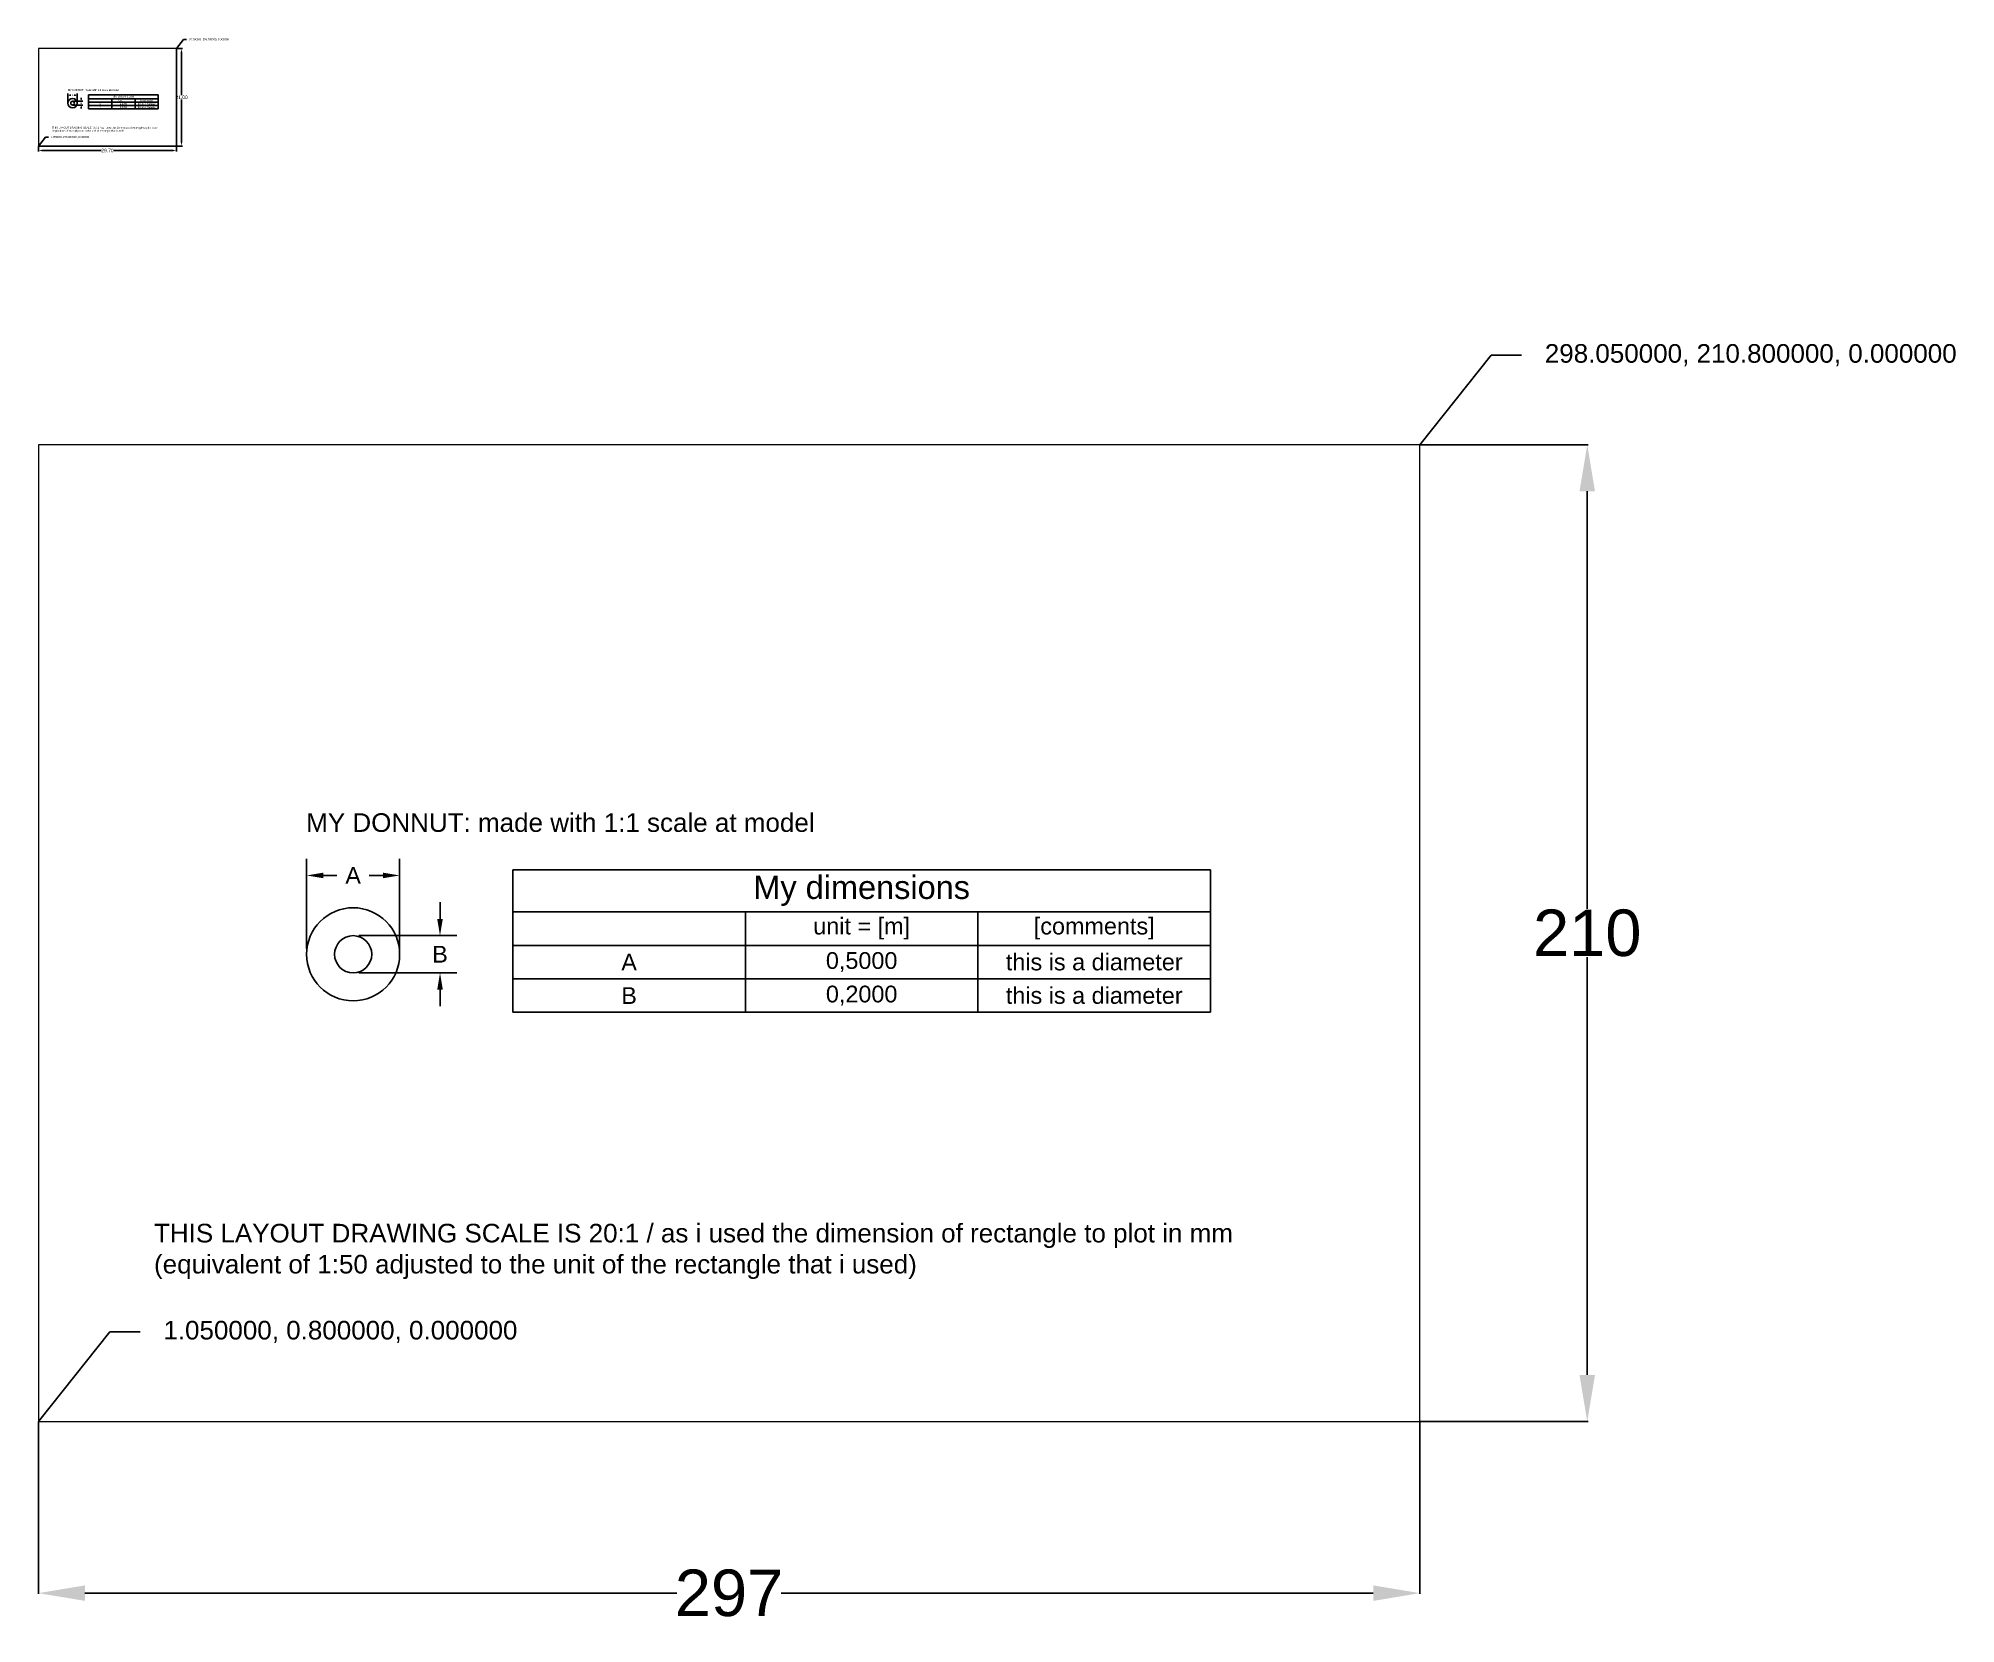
# Paper-space layout 'Layout1' of a CAD drawing. Header units: inches. Extents: x 1 to 413, y -43 to 298.
# The model-space entities are those that its viewports show. They can reach past a viewport. Long polylines and large blocks are cut down to what shows.
import ezdxf

# ---------------------------------------------------------------- set-up
doc = ezdxf.new("R2010")
doc.units = ezdxf.units.IN
doc.header["$MEASUREMENT"] = 0
doc.styles.get("Standard").update_dxf_attribs({"font": 'arial.ttf'})
doc.dimstyles.get("Standard").update_dxf_attribs({"dimtxt": 0.18, "dimasz": 0.18, "dimexe": 0.18, "dimexo": 0.0625, "dimgap": 0.09, "dimtad": 0, "dimtih": 1, "dimtoh": 1, "dimdec": 4, "dimzin": 0, "dimdsep": 46, "dimtxsty": 'Standard', "dimcen": 0.09, "dimadec": 0, "dimazin": 0, "dimtfac": 1, "dimtdec": 4, "dimtofl": 0, "dimtmove": 0, "dimatfit": 3, "dimfxl": 1, "dimtolj": 1, "dimtzin": 0, "dimarcsym": 0})

# ---------------------------------------------------------------- blocks, each defined once
blk = doc.blocks.new('*D3')
at = {"color": 0, "lineweight": -2, "transparency": 16777216}
for p, q in [((1.05, 0.74), (1.05, -36.29)), ((298.05, 0.74), (298.05, -36.29)), ((11.05, -36.11), (138.33, -36.11)), ((288.05, -36.11), (160.77, -36.11))]:
    blk.add_line(p, q, dxfattribs=at)
at = {"color": 0, "transparency": 16777216}
for points in [[(11.05, -34.44), (11.05, -37.77), (1.05, -36.11)], [(288.05, -34.44), (288.05, -37.77), (298.05, -36.11)]]:
    blk.add_solid(points, dxfattribs=at)
at = {"layer": 'Defpoints', "color": 0, "transparency": 16777216}
for p in [(1.05, 0.8), (298.05, 0.8), (298.05, -36.11)]:
    blk.add_point(p, dxfattribs=at)
at = {"color": 0, "transparency": 16777216, "insert": (149.55, -36.11), "char_height": 10, "attachment_point": 5}
blk.add_mtext('\\A1;297', dxfattribs=at)
blk = doc.blocks.new('*D10')
at = {"color": 0, "lineweight": -2, "transparency": 16777216}
for p, q in [((298.11, 210.8), (334.24, 210.8)), ((334.06, 200.8), (334.06, 111)), ((334.06, 10.8), (334.06, 100.6)), ((298.11, 0.8), (334.24, 0.8))]:
    blk.add_line(p, q, dxfattribs=at)
at = {"color": 0, "transparency": 16777216}
for points in [[(332.39, 200.8), (335.72, 200.8), (334.06, 210.8)], [(332.39, 10.8), (335.72, 10.8), (334.06, 0.8)]]:
    blk.add_solid(points, dxfattribs=at)
at = {"layer": 'Defpoints', "color": 0, "transparency": 16777216}
for p in [(298.05, 210.8), (334.06, 210.8), (298.05, 0.8)]:
    blk.add_point(p, dxfattribs=at)
at = {"color": 0, "transparency": 16777216, "insert": (334.06, 105.8), "char_height": 10, "attachment_point": 5}
blk.add_mtext('\\A1;210', dxfattribs=at)
blk = doc.blocks.new('*D12')
at = {"color": 0, "lineweight": -2, "transparency": 16777216}
for p, q in [((1.05, 274.94), (1.05, 273.87)), ((1.8, 274.05), (14.54, 274.05)), ((30, 274.05), (17.26, 274.05)), ((30.75, 274.94), (30.75, 273.87))]:
    blk.add_line(p, q, dxfattribs=at)
at = {"color": 0, "transparency": 16777216}
for points in [[(1.8, 274.18), (1.8, 273.93), (1.05, 274.05)], [(30, 274.18), (30, 273.93), (30.75, 274.05)]]:
    blk.add_solid(points, dxfattribs=at)
at = {"layer": 'Defpoints', "color": 0, "transparency": 16777216}
for p in [(1.05, 275), (30.75, 275), (30.75, 274.05)]:
    blk.add_point(p, dxfattribs=at)
at = {"color": 0, "transparency": 16777216, "insert": (15.9, 274.05), "char_height": 0.75, "attachment_point": 5}
blk.add_mtext('\\A1;29.70', dxfattribs=at)
blk = doc.blocks.new('*D11')
at = {"color": 0, "lineweight": -2, "transparency": 16777216}
for p, q in [((30.81, 296), (32.03, 296)), ((31.85, 295.25), (31.85, 285.97)), ((31.85, 275.75), (31.85, 285.03)), ((30.81, 275), (32.03, 275))]:
    blk.add_line(p, q, dxfattribs=at)
at = {"color": 0, "transparency": 16777216}
for points in [[(31.72, 295.25), (31.97, 295.25), (31.85, 296)], [(31.72, 275.75), (31.97, 275.75), (31.85, 275)]]:
    blk.add_solid(points, dxfattribs=at)
at = {"layer": 'Defpoints', "color": 0, "transparency": 16777216}
for p in [(30.75, 296), (31.85, 296), (30.75, 275)]:
    blk.add_point(p, dxfattribs=at)
at = {"color": 0, "transparency": 16777216, "insert": (31.85, 285.5), "char_height": 0.75, "attachment_point": 5}
blk.add_mtext('\\A1;21.00', dxfattribs=at)
blk = doc.blocks.new('*D0')
at = {"color": 0, "lineweight": -2, "transparency": 16777216}
for p, q in [((0.146, 0.824), (0.146, 1.789)), ((1.146, 0.824), (1.146, 1.789)), ((0.326, 1.609), (0.472, 1.609)), ((0.966, 1.609), (0.82, 1.609))]:
    blk.add_line(p, q, dxfattribs=at)
at = {"color": 0, "transparency": 16777216}
for points in [[(0.326, 1.639), (0.326, 1.579), (0.146, 1.609)], [(0.966, 1.639), (0.966, 1.579), (1.146, 1.609)]]:
    blk.add_solid(points, dxfattribs=at)
at = {"layer": 'Defpoints', "color": 0, "transparency": 16777216}
for p in [(1.146, 1.609), (0.146, 0.762), (1.146, 0.762)]:
    blk.add_point(p, dxfattribs=at)
at = {"color": 0, "transparency": 16777216, "insert": (0.646, 1.609), "char_height": 0.18, "attachment_point": 5}
blk.add_mtext('\\A1;A', dxfattribs=at)
blk = doc.blocks.new('*D1')
at = {"color": 0, "lineweight": -2, "transparency": 16777216}
for p, q in [((1.58, 1.142), (1.58, 1.322)), ((0.709, 0.962), (1.76, 0.962)), ((0.709, 0.562), (1.76, 0.562)), ((1.58, 0.382), (1.58, 0.202))]:
    blk.add_line(p, q, dxfattribs=at)
at = {"color": 0, "transparency": 16777216}
for points in [[(1.55, 1.142), (1.61, 1.142), (1.58, 0.962)], [(1.55, 0.382), (1.61, 0.382), (1.58, 0.562)]]:
    blk.add_solid(points, dxfattribs=at)
at = {"layer": 'Defpoints', "color": 0, "transparency": 16777216}
for p in [(0.646, 0.962), (1.58, 0.962), (0.646, 0.562)]:
    blk.add_point(p, dxfattribs=at)
at = {"color": 0, "transparency": 16777216, "insert": (1.58, 0.762), "char_height": 0.18, "attachment_point": 5}
blk.add_mtext('\\A1;B', dxfattribs=at)
blk = doc.blocks.new('*T2')
at = {"color": 0, "linetype": 'ByBlock', "lineweight": -2, "transparency": 16777216}
for p, q in [((0, 0), (7.5, 0)), ((0, 0), (0, -1.533)), ((7.5, 0), (7.5, -1.533)), ((0, -0.453), (7.5, -0.453)), ((2.5, -0.453), (2.5, -1.533)), ((5, -0.453), (5, -1.533)), ((0, -0.813), (7.5, -0.813)), ((0, -1.173), (7.5, -1.173)), ((0, -1.533), (7.5, -1.533))]:
    blk.add_line(p, q, dxfattribs=at)
at = {"color": 0, "transparency": 16777216, "attachment_point": 5}
for s, insert, char_height, width in [('My dimensions', (3.75, -0.227), 0.25, 7.38), ('unit = [m]', (3.75, -0.633), 0.18, 2.38), ('[comments]', (6.25, -0.633), 0.18, 2.38), ('A', (1.25, -0.993), 0.18, 2.38), ('0,5000', (3.75, -0.993), 0.18, 2.38), ('this is a diameter', (6.25, -0.993), 0.18, 2.38), ('B', (1.25, -1.353), 0.18, 2.38), ('0,2000', (3.75, -1.353), 0.18, 2.38), ('this is a diameter', (6.25, -1.353), 0.18, 2.38)]:
    blk.add_mtext(s, dxfattribs=dict(at, insert=insert, char_height=char_height, width=width))

msp = doc.modelspace()

# ---------------------------------------------------------------- linework, layer by layer
for radius in [0.5, 0.2]:
    msp.add_circle((0.64622, 0.76161), radius)

# ---------------------------------------------------------------- block references
msp.add_blockref('*T2', (2.36259, 1.67039))

# ---------------------------------------------------------------- texts
at = {"insert": (0.14166, 2.2771), "char_height": 0.2, "attachment_point": 1}
msp.add_mtext_dynamic_manual_height_columns('MY DONNUT: made with 1:1 scale at model', width=10.3128417, gutter_width=1, heights=[0], dxfattribs=at)

# ---------------------------------------------------------------- dimensions: what is measured, and where the dimension line sits
dim = msp.add_linear_dim(base=(1.14622, 1.6086), p1=(0.14622, 0.76161), p2=(1.14622, 0.76161), text='A', dimstyle='Standard')
dim.commit()
dim.dimension.update_dxf_attribs({"geometry": '*D0', "text_midpoint": (0.64622, 1.6086)})
dim = msp.add_linear_dim(base=(1.57953, 0.96161), p1=(0.64622, 0.56161), p2=(0.64622, 0.96161), angle=90, text='B', dimstyle='Standard')
dim.commit()
dim.dimension.update_dxf_attribs({"geometry": '*D1', "text_midpoint": (1.57953, 0.76161)})

psp = doc.layouts.get("Layout1")

# ---------------------------------------------------------------- linework, layer by layer
for p, q in [((30.75, 296), (32.288, 297.926)), ((32.288, 297.926), (32.938, 297.926)), ((1.05, 275), (2.588, 276.926)), ((2.588, 276.926), (3.238, 276.926)), ((298.05, 210.8), (313.433, 230.058)), ((313.433, 230.058), (319.928, 230.058)), ((1.05, 0.8), (16.433, 20.058)), ((16.433, 20.058), (22.928, 20.058))]:
    psp.add_line(p, q)
psp.add_lwpolyline([(1.05, 275), (30.75, 275), (30.75, 296)])

# ---------------------------------------------------------------- texts
for s, width, gutter_width, insert, char_height, attachment_point in [('30.750000, 296.000000, 0.000000', 10.46414, 0.1, (33.438, 297.926), 0.4, 4), ('1.050000, 275.000000, 0.000000', 10.46414, 0.1, (3.738, 276.926), 0.4, 4), ('THIS LAYOUT DRAWING SCALE IS 2:1 / as i used the dimension of rectangle to plot in cm (equivalent of 1:50 adjusted to the unit of rectangle that i used)', 24.66683, 0.1, (3.989, 279.15), 0.4, 1), ('298.050000, 210.800000, 0.000000', 104.64144, 1, (324.928, 230.058), 4, 4), ('THIS LAYOUT DRAWING SCALE IS 20:1 / as i used the dimension of rectangle to plot in mm (equivalent of 1:50 adjusted to the unit of the rectangle that i used)', 246.66835, 1, (25.919, 43.295), 4, 1), ('1.050000, 0.800000, 0.000000', 104.64144, 1, (27.928, 20.058), 4, 4)]:
    psp.add_mtext_dynamic_manual_height_columns(s, width=width, gutter_width=gutter_width, heights=[0], dxfattribs=dict(insert=insert, char_height=char_height, attachment_point=attachment_point))

# ---------------------------------------------------------------- dimensions: what is measured, and where the dimension line sits
for base, p1, p2, override, picture, middle in [((31.846, 296), (30.75, 275), (30.75, 296), {"dimtxt": 0.75, "dimasz": 0.75, "dimdec": 2}, '*D11', (31.846, 285.5)), ((334.056, 210.8), (298.05, 0.8), (298.05, 210.8), {"dimtxt": 10, "dimasz": 10, "dimdec": 0}, '*D10', (334.056, 105.8))]:
    dim = psp.add_linear_dim(base=base, p1=p1, p2=p2, angle=90, dimstyle='Standard', override=override)
    dim.commit()
    dim.dimension.update_dxf_attribs({"geometry": picture, "text_midpoint": middle})
for base, p1, p2, override, picture, middle in [((30.75, 274.053), (1.05, 275), (30.75, 275), {"dimtxt": 0.75, "dimasz": 0.75, "dimdec": 2}, '*D12', (15.9, 274.053)), ((298.05, -36.106), (1.05, 0.8), (298.05, 0.8), {"dimtxt": 10, "dimasz": 10, "dimdec": 0}, '*D3', (149.55, -36.106))]:
    dim = psp.add_linear_dim(base=base, p1=p1, p2=p2, dimstyle='Standard', override=override)
    dim.commit()
    dim.dimension.update_dxf_attribs({"geometry": picture, "text_midpoint": middle})

# ---------------------------------------------------------------- viewports
at = {"layer": '0'}
psp.add_viewport(center=(15.9, 285.5), size=(29.7, 21), view_center_point=(4.39062, 1.39499), view_height=10.5, status=3, dxfattribs=at)
psp.add_viewport(center=(149.55, 105.8), size=(297, 210), view_center_point=(4.6872, 0.98906), view_height=10.5, dxfattribs=at)

doc.saveas('drawing.dxf')
